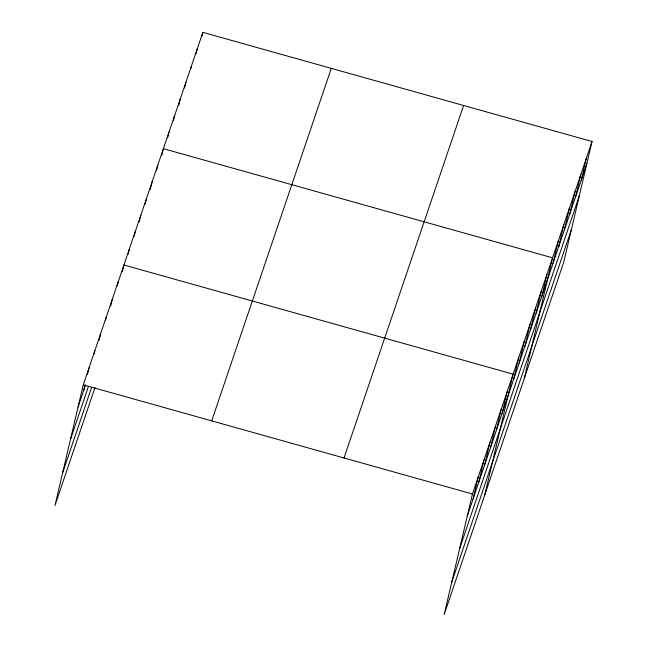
<?xml version="1.0" encoding="UTF-8"?>
<svg xmlns="http://www.w3.org/2000/svg" width="647" height="647" viewBox="0 0 647 647"><rect width="100%" height="100%" fill="white"/><g stroke="black" fill="none" stroke-linecap="round" stroke-linejoin="round"><path stroke-width="0.97" d="M592.037 141.507L472.439 494.001L444.141 614.65L563.739 262.156L592.037 141.507L202.859 32.35L83.261 384.844L54.963 505.493L94.98 387.545M83.867 389.874L85 385.062M87.482 374.459L89.068 367.722M93.977 354.451L94.874 350.601M99.104 340.225L100.689 333.48M105.59 320.208L106.496 316.359M110.726 305.982L112.303 299.238M117.212 285.966L118.11 282.116M122.34 271.74L123.925 264.995L513.103 374.152L484.805 494.801M128.203 254.158L129.562 248.375M134.066 236.576L135.199 231.755M139.251 221.889L140.836 215.144M145.122 204.306L146.473 198.524M150.306 189.611L152.11 181.904M156.623 170.104L157.747 165.292M161.807 155.417L163.392 148.673L552.57 257.829L524.272 378.479M167.67 137.835L169.029 132.053M173.533 120.253L174.666 115.441M178.718 105.566L180.303 98.821M184.589 87.984L185.94 82.201M190.897 68.477L191.577 65.582M196.09 53.782L197.214 48.97M201.953 36.2L202.859 32.35M473.054 499.039L478.254 476.879M478.861 481.918L484.061 459.758M484.676 464.797L489.868 442.637M490.483 447.675L495.675 425.516M496.289 430.554L501.49 408.394M502.096 413.433L507.297 391.273M513.548 379.692L518.74 357.54M519.185 363.08L524.385 340.92M524.822 346.46L530.022 324.301M530.459 329.841L535.659 307.689M536.096 313.221L541.296 291.069M541.741 296.609L546.933 274.449M553.015 263.369L558.207 241.218M558.652 246.758L563.844 224.598M564.289 230.138L569.489 207.978M569.926 213.518L575.126 191.366M575.563 196.898L580.763 174.747M581.2 180.287L586.4 158.127M78.061 406.995L85.485 385.119M70.442 439.499L88.51 386.235M62.581 472.989L91.631 387.383M211.69 420.865L331.288 68.372M344.01 457.979L463.608 105.485M467.247 516.16L586.845 163.667M459.621 548.664L579.219 196.17M451.768 582.146L571.366 229.661M83.261 384.844L472.439 494.001"/></g></svg>
